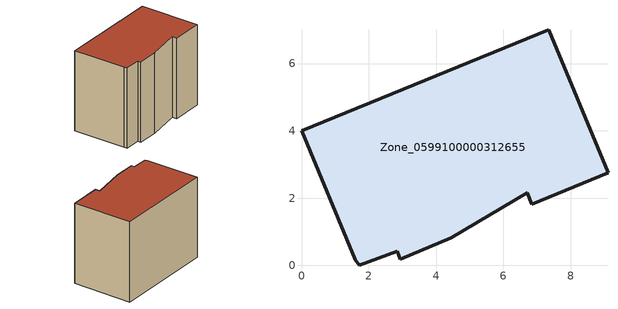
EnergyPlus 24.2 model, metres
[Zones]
Zone_0599100000312655
 floor ground (C_G): 6.85,1.81 6.7,2.15 4.46,0.82 2.93,0.19 2.84,0.42 1.72,0 1.6,0.17 0,4.01 7.34,7.01 9.11,2.75 z0
 wall outside (C_F): 1.6,0.17 1.72,0 2.84,0.42 2.93,0.19 4.46,0.82 6.7,2.15 6.85,1.81 9.11,2.75 7.34,7.01 0,4.01 1.6,0.17 z0:6.24
 roof outside (C_R): 6.7,2.15 6.85,1.81 9.11,2.75 7.34,7.01 0,4.01 1.6,0.17 1.72,0 2.84,0.42 2.93,0.19 4.46,0.82 z6.24
[BUILDING]
Pand.0599100000312655: North Axis=0; Terrain=City; Loads Convergence Tolerance Value=0.04; Temperature Convergence Tolerance Value=0.4; Solar Distribution=FullExterior; Maximum Number of Warmup Days=25; Minimum Number of Warmup Days=1
[Site:Location]
Rotterdam.The.Hague.AP_ZH_NLD Design_Conditions: Latitude=51.96; Longitude=4.45; Time Zone=1; Elevation=-4.5
[SITE:GROUNDTEMPERATURE:BUILDINGSURFACE]
18, 18, 18, 18, 18, 18, 18, 18, 18, 18, 18, 18
[MATERIAL] Thermal Absorptance=0.9; Solar Absorptance=0.7; Visible Absorptance=0.7
Name | Roughness | Thickness | Conductivity | Density | Specific Heat
G.TC.1946 | MediumSmooth | 0.15 | 1 | 540 | 1210
F.TC.1946 | Rough | 0.3 | 0.857143 | 1920 | 840
R.TC.1946 | MediumRough | 0.2 | 0.909091 | 1500 | 1000
[CONSTRUCTION]
C_G: G.TC.1946
C_F: F.TC.1946
C_R: R.TC.1946
[ZONE]
Zone_0599100000312655: Type=1; Multiplier=1; Ceiling Height=Autocalculate; Volume=Autocalculate; Floor Area=autocalculate; Part of Total Floor Area=Yes
[ZONEINFILTRATION:DESIGNFLOWRATE]
Infil_Zone_0599100000312655: Zone or ZoneList or Space or SpaceList=Zone_0599100000312655; Schedule=AlwaysOn; Design Flow Rate Calculation Method=Flow/Area; Flow Rate per Floor Area=0.003; Constant Term Coefficient=1; Temperature Term Coefficient=0; Velocity Term Coefficient=0; Velocity Squared Term Coefficient=0
[HVACTEMPLATE:ZONE:IDEALLOADSAIRSYSTEM]
Zone_0599100000312655: Maximum Heating Supply Air Temperature=50; Minimum Cooling Supply Air Temperature=13; Maximum Heating Supply Air Humidity Ratio=0.0156; Minimum Cooling Supply Air Humidity Ratio=0.0077; Heating Limit=NoLimit; Cooling Limit=NoLimit; Dehumidification Control Type=ConstantSensibleHeatRatio; Cooling Sensible Heat Ratio=0.7; Dehumidification Setpoint=60; Humidification Control Type=None; Humidification Setpoint=30; Outdoor Air Method=None; Outdoor Air Flow Rate per Person=0.00944; Outdoor Air Flow Rate per Zone Floor Area=0; Outdoor Air Flow Rate per Zone=0; Demand Controlled Ventilation Type=None; Outdoor Air Economizer Type=NoEconomizer; Heat Recovery Type=None; Sensible Heat Recovery Effectiveness=0.7; Latent Heat Recovery Effectiveness=0.65
[ZONECONTROL:THERMOSTAT]
ThermostatControl_Zone_0599100000312655: Zone or ZoneList=Zone_0599100000312655; Control Type Schedule=DualSetpointControlType; Control 1=Thermostat_Zone_0599100000312655; Temperature Difference Between Cutout And Setpoint=0
[THERMOSTATSETPOINT:DUALSETPOINT]
Thermostat_Zone_0599100000312655: Heating Setpoint Temperature Schedule=HeatingSetpoint_Zone_0599100000312655; Cooling Setpoint Temperature Schedule=CoolingSetpoint_Zone_0599100000312655
[SCHEDULE:COMPACT]
HeatingSetpoint_Zone_0599100000312655: Through: 12/31, For: AllDays, Until: 24:00, 21
CoolingSetpoint_Zone_0599100000312655: Through: 12/31, For: AllDays, Until: 24:00, 24
DualSetpointControlType: Through: 12/31, For: AllDays, Until: 24:00, 4
AlwaysOn: Through: 12/31, For: AllDays, Until: 24:00, 1
